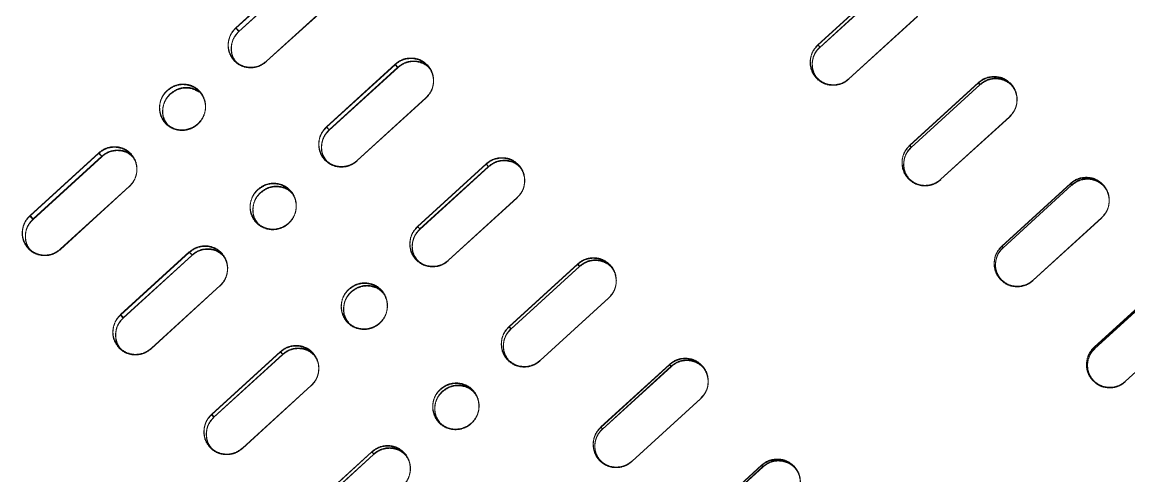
# Model space of a CAD drawing. Header units: millimetres. Extents: x -71377 to 516042, y -145869 to 441446.
# Drawn here: x 215410.5 to 215648.6, y 145826.9 to 145924.6 of the extents above; entities that cross this region are included whole.
import ezdxf

# ---------------------------------------------------------------- set-up
doc = ezdxf.new("R2010")
doc.units = ezdxf.units.MM
doc.header["$LTSCALE"] = 1000
doc.linetypes.add('IMPORT-DASHEDX2 _4_', pattern=[152.4, 101.6, -50.8])
doc.layers.add('05', color=5, linetype='IMPORT-DASHEDX2 _4_', lineweight=5)
doc.layers.add('조경라인_dwg', color=8, linetype='Continuous', lineweight=5)

# ---------------------------------------------------------------- blocks, each defined once
blk = doc.blocks.new('조경라인_dwg-6847807-지반층 배치도')
at = {"layer": '05', "flags": 128}
for points in [[(215457.17, 145922.7), (215456.5, 145923.43), (215471.27, 145936.91), (215471.94, 145936.19), (215457.14, 145922.59), (215471.91, 145936.07), (215471.24, 145936.8), (215456.47, 145923.32), (215457.14, 145922.59)], [(215477.82, 145929.6), (215463.08, 145916.22), (215477.85, 145929.71)], [(215603.15, 145925.82), (215588.41, 145912.44), (215603.18, 145925.93)], [(215476.55, 145901.33), (215491.32, 145914.81), (215490.73, 145915.46), (215475.96, 145901.97), (215476.58, 145901.44), (215491.35, 145914.93), (215490.76, 145915.57), (215475.99, 145902.08), (215476.58, 145901.44)], [(215497.35, 145908.21), (215482.61, 145894.84), (215497.38, 145908.32)], [(215622.93, 145904.15), (215608.19, 145890.78), (215622.96, 145904.26)], [(215427.6, 145895.62), (215412.83, 145882.13), (215412.16, 145882.86), (215426.93, 145896.35), (215427.63, 145895.73), (215412.86, 145882.24), (215412.19, 145882.97), (215426.96, 145896.46), (215427.63, 145895.73)], [(215496.06, 145879.95), (215510.83, 145893.44), (215510.32, 145894), (215495.55, 145880.51), (215496.1, 145880.07), (215510.87, 145893.55), (215510.36, 145894.11), (215495.59, 145880.62), (215496.1, 145880.07)], [(215418.74, 145875.66), (215433.54, 145889.25), (215418.77, 145875.77)], [(215516.97, 145886.72), (215502.23, 145873.34), (215517, 145886.83)], [(215642.77, 145882.42), (215628.03, 145869.05), (215642.8, 145882.53)], [(215515.67, 145858.48), (215530.44, 145871.97), (215530.01, 145872.44), (215515.24, 145858.95), (215515.7, 145858.59), (215530.47, 145872.08), (215530.04, 145872.55), (215515.27, 145859.07), (215515.7, 145858.59)], [(215438.27, 145854.27), (215453.07, 145867.87), (215438.3, 145854.38)], [(215536.68, 145865.13), (215521.94, 145851.76), (215536.71, 145865.24)], [(215662.65, 145860.64), (215647.92, 145847.27), (215662.69, 145860.75)], [(215466.52, 145852.98), (215451.76, 145839.5), (215451.25, 145840.06), (215466.02, 145853.54), (215466.56, 145853.09), (215451.79, 145839.61), (215451.28, 145840.17), (215466.05, 145853.65), (215466.56, 145853.09)], [(215457.89, 145832.78), (215472.69, 145846.37), (215457.92, 145832.89)], [(215556.47, 145843.46), (215541.73, 145830.09), (215556.5, 145843.58)]]:
    blk.add_lwpolyline(points, dxfattribs=at)
for points in [[(215581.7, 145919.64), (215582.16, 145919.28), (215581.73, 145919.75), (215596.5, 145933.24), (215596.93, 145932.77), (215582.13, 145919.17), (215596.9, 145932.65), (215596.47, 145933.13)], [(215601.46, 145898), (215601.84, 145897.72), (215601.49, 145898.11), (215616.26, 145911.6), (215616.61, 145911.21), (215601.81, 145897.61), (215616.58, 145911.1), (215616.23, 145911.48)], [(215621.28, 145876.29), (215621.59, 145876.1), (215621.32, 145876.4), (215636.08, 145889.89), (215636.36, 145889.59), (215621.56, 145875.99), (215636.33, 145889.47), (215636.05, 145889.77)], [(215446.42, 145875), (215447.04, 145874.47), (215446.45, 145875.11), (215431.68, 145861.63), (215432.27, 145860.98), (215447.01, 145874.36), (215432.24, 145860.87), (215431.65, 145861.51)], [(215641.16, 145854.52), (215641.38, 145854.42), (215641.19, 145854.64), (215655.96, 145868.12), (215656.15, 145867.91), (215641.35, 145854.31), (215656.12, 145867.8), (215655.93, 145868.01)], [(215535, 145837.31), (215535.38, 145837.04), (215535.03, 145837.42), (215549.8, 145850.91), (215550.15, 145850.53), (215535.35, 145836.93), (215550.12, 145850.41), (215549.77, 145850.8)], [(215485.7, 145831.98), (215486.16, 145831.62), (215485.73, 145832.09), (215470.96, 145818.61), (215471.39, 145818.14), (215486.13, 145831.51), (215471.36, 145818.03), (215470.93, 145818.5)], [(215554.82, 145815.6), (215555.13, 145815.42), (215554.85, 145815.71), (215569.62, 145829.2), (215569.9, 145828.9), (215555.09, 145815.3), (215569.86, 145828.79), (215569.59, 145829.09)]]:
    blk.add_lwpolyline(points, close=True, dxfattribs=at)
at = {"layer": '05'}
for points, knots in [([(215456.07, 145916.35), (215455.74, 145916.79), (215455.08, 145917.67), (215454.73, 145919.33), (215454.92, 145921), (215455.57, 145922.38), (215456.21, 145923.05), (215456.47, 145923.32)], [0, 0, 0, 0, 0.214692, 0.429386, 0.644076, 0.858771, 1, 1, 1, 1]), ([(215456.1, 145916.46), (215455.77, 145916.9), (215455.11, 145917.78), (215454.76, 145919.44), (215454.96, 145921.11), (215455.6, 145922.49), (215456.25, 145923.16), (215456.5, 145923.43)], [0, 0, 0, 0, 0.214692, 0.429386, 0.644076, 0.858771, 1, 1, 1, 1]), ([(215457.14, 145922.59), (215456.76, 145922.17), (215456, 145921.33), (215455.46, 145919.7), (215455.46, 145918.03), (215455.87, 145916.76), (215456.32, 145916.17), (215456.44, 145916.02)], [0, 0, 0, 0, 0.229624, 0.459254, 0.688878, 0.91851, 1, 1, 1, 1]), ([(215457.17, 145922.7), (215456.79, 145922.28), (215456.03, 145921.44), (215455.49, 145919.81), (215455.5, 145918.14), (215455.9, 145916.87), (215456.35, 145916.28), (215456.47, 145916.13)], [0, 0, 0, 0, 0.229624, 0.459254, 0.688878, 0.91851, 1, 1, 1, 1]), ([(215581.73, 145919.75), (215581.35, 145919.33), (215580.6, 145918.49), (215580.07, 145916.85), (215580.08, 145915.16), (215580.57, 145913.73), (215581.15, 145913.01), (215581.38, 145912.73)], [0, 0, 0, 0, 0.214695, 0.429385, 0.644077, 0.858774, 1, 1, 1, 1]), ([(215581.7, 145919.64), (215581.32, 145919.22), (215580.57, 145918.38), (215580.03, 145916.74), (215580.05, 145915.05), (215580.54, 145913.62), (215581.12, 145912.9), (215581.35, 145912.61)], [0, 0, 0, 0, 0.214695, 0.429385, 0.644077, 0.858774, 1, 1, 1, 1]), ([(215581.78, 145912.14), (215581.44, 145912.59), (215580.77, 145913.49), (215580.41, 145915.16), (215580.59, 145916.84), (215581.23, 145918.23), (215581.88, 145918.9), (215582.13, 145919.17)], [0, 0, 0, 0, 0.214692, 0.429386, 0.644079, 0.858772, 1, 1, 1, 1]), ([(215581.81, 145912.25), (215581.47, 145912.7), (215580.8, 145913.6), (215580.44, 145915.28), (215580.62, 145916.96), (215581.26, 145918.34), (215581.91, 145919.01), (215582.16, 145919.28)], [0, 0, 0, 0, 0.214692, 0.429386, 0.644079, 0.858772, 1, 1, 1, 1]), ([(215463.05, 145916.11), (215462.6, 145915.77), (215461.69, 145915.09), (215460.02, 145914.71), (215458.35, 145914.86), (215456.98, 145915.47), (215456.33, 145916.1), (215456.07, 145916.35)], [0, 0, 0, 0, 0.214691, 0.429384, 0.644076, 0.858774, 1, 1, 1, 1]), ([(215463.08, 145916.22), (215462.63, 145915.88), (215461.73, 145915.21), (215460.05, 145914.82), (215458.38, 145914.97), (215457.01, 145915.58), (215456.36, 145916.21), (215456.1, 145916.46)], [0, 0, 0, 0, 0.214691, 0.429384, 0.644076, 0.858774, 1, 1, 1, 1]), ([(215497.73, 145915.21), (215497.32, 145915.58), (215496.49, 145916.32), (215494.86, 145916.82), (215493.18, 145916.78), (215491.75, 145916.27), (215491.02, 145915.69), (215490.73, 145915.46)], [0, 0, 0, 0, 0.214692, 0.429383, 0.644077, 0.858772, 1, 1, 1, 1]), ([(215497.76, 145915.32), (215497.35, 145915.69), (215496.52, 145916.43), (215494.9, 145916.93), (215493.21, 145916.9), (215491.78, 145916.38), (215491.05, 145915.8), (215490.76, 145915.57)], [0, 0, 0, 0, 0.214692, 0.429383, 0.644077, 0.858772, 1, 1, 1, 1]), ([(215491.32, 145914.81), (215491.77, 145915.15), (215492.67, 145915.83), (215494.35, 145916.22), (215496.02, 145916.06), (215497.27, 145915.52), (215497.83, 145915), (215497.99, 145914.85)], [0, 0, 0, 0, 0.2277004, 0.4553959, 0.6830931, 0.9107934, 1, 1, 1, 1]), ([(215491.35, 145914.93), (215491.8, 145915.26), (215492.7, 145915.94), (215494.38, 145916.33), (215496.05, 145916.17), (215497.3, 145915.63), (215497.86, 145915.11), (215498.02, 145914.96)], [0, 0, 0, 0, 0.2277004, 0.4553959, 0.6830931, 0.9107934, 1, 1, 1, 1]), ([(215497.35, 145908.21), (215497.72, 145908.63), (215498.48, 145909.47), (215499.02, 145911.1), (215499.01, 145912.79), (215498.52, 145914.21), (215497.96, 145914.92), (215497.73, 145915.21)], [0, 0, 0, 0, 0.214695, 0.429385, 0.644079, 0.858772, 1, 1, 1, 1]), ([(215497.38, 145908.32), (215497.76, 145908.74), (215498.51, 145909.58), (215499.05, 145911.22), (215499.04, 145912.9), (215498.56, 145914.32), (215497.99, 145915.04), (215497.76, 145915.32)], [0, 0, 0, 0, 0.214695, 0.429385, 0.644079, 0.858772, 1, 1, 1, 1]), ([(215581.35, 145912.61), (215581.76, 145912.24), (215582.59, 145911.49), (215584.23, 145910.98), (215585.92, 145911.01), (215587.36, 145911.52), (215588.09, 145912.1), (215588.38, 145912.33)], [0, 0, 0, 0, 0.21469, 0.429385, 0.644077, 0.858771, 1, 1, 1, 1]), ([(215581.38, 145912.73), (215581.79, 145912.35), (215582.62, 145911.61), (215584.26, 145911.09), (215585.95, 145911.12), (215587.39, 145911.63), (215588.12, 145912.21), (215588.41, 145912.44)], [0, 0, 0, 0, 0.21469, 0.429385, 0.644077, 0.858771, 1, 1, 1, 1]), ([(215623.27, 145911.19), (215622.85, 145911.56), (215622.02, 145912.31), (215620.38, 145912.83), (215618.69, 145912.8), (215617.25, 145912.3), (215616.52, 145911.71), (215616.23, 145911.48)], [0, 0, 0, 0, 0.214693, 0.429386, 0.644077, 0.858772, 1, 1, 1, 1]), ([(215623.3, 145911.3), (215622.89, 145911.68), (215622.05, 145912.43), (215620.41, 145912.94), (215618.72, 145912.92), (215617.28, 145912.41), (215616.55, 145911.83), (215616.26, 145911.6)], [0, 0, 0, 0, 0.214693, 0.429386, 0.644077, 0.858772, 1, 1, 1, 1]), ([(215616.61, 145911.21), (215617.07, 145911.55), (215617.97, 145912.23), (215619.65, 145912.6), (215621.34, 145912.44), (215622.72, 145911.81), (215623.39, 145911.17), (215623.65, 145910.92)], [0, 0, 0, 0, 0.214692, 0.429387, 0.644079, 0.858773, 1, 1, 1, 1]), ([(215441.7, 145909.83), (215442.15, 145910.17), (215443.06, 145910.85), (215444.73, 145911.24), (215446.4, 145911.09), (215447.92, 145910.39), (215449.11, 145909.22), (215449.84, 145907.71), (215450.02, 145906.04), (215449.63, 145904.38), (215448.93, 145903.27), (215448.41, 145902.74), (215448.28, 145902.63)], [0, 0, 0, 0, 0.0536884, 0.1073768, 0.1610647, 0.2147544, 0.2684424, 0.322132, 0.3758189, 0.4295084, 0.4831968, 0.5, 0.5, 0.5, 0.5]), ([(215441.73, 145909.94), (215442.18, 145910.28), (215443.09, 145910.96), (215444.76, 145911.35), (215446.43, 145911.2), (215447.96, 145910.5), (215449.15, 145909.33), (215449.87, 145907.82), (215450.05, 145906.15), (215449.66, 145904.5), (215448.96, 145903.38), (215448.44, 145902.86), (215448.31, 145902.74)], [0, 0, 0, 0, 0.0536884, 0.1073768, 0.1610647, 0.2147544, 0.2684424, 0.322132, 0.3758189, 0.4295084, 0.4831968, 0.5, 0.5, 0.5, 0.5]), ([(215442.37, 145909.1), (215442.82, 145909.44), (215443.72, 145910.12), (215445.39, 145910.5), (215447.08, 145910.38), (215448.05, 145909.85), (215448.53, 145909.58)], [0, 0, 0, 0, 0.249997, 0.499999, 0.749996, 1, 1, 1, 1]), ([(215442.4, 145909.22), (215442.85, 145909.55), (215443.75, 145910.23), (215445.42, 145910.62), (215447.11, 145910.5), (215448.08, 145909.96), (215448.57, 145909.69)], [0, 0, 0, 0, 0.249997, 0.499999, 0.749996, 1, 1, 1, 1]), ([(215616.58, 145911.1), (215617.03, 145911.44), (215617.94, 145912.11), (215619.62, 145912.49), (215621.31, 145912.32), (215622.69, 145911.7), (215623.36, 145911.06), (215623.62, 145910.8)], [0, 0, 0, 0, 0.214692, 0.429387, 0.644079, 0.858773, 1, 1, 1, 1]), ([(215622.93, 145904.15), (215623.31, 145904.57), (215624.06, 145905.41), (215624.59, 145907.05), (215624.58, 145908.74), (215624.08, 145910.18), (215623.5, 145910.9), (215623.27, 145911.19)], [0, 0, 0, 0, 0.214692, 0.429386, 0.64408, 0.858774, 1, 1, 1, 1]), ([(215622.96, 145904.26), (215623.34, 145904.68), (215624.09, 145905.52), (215624.62, 145907.16), (215624.61, 145908.86), (215624.11, 145910.29), (215623.53, 145911.01), (215623.3, 145911.3)], [0, 0, 0, 0, 0.214692, 0.429386, 0.64408, 0.858774, 1, 1, 1, 1]), ([(215448.28, 145902.63), (215447.99, 145902.37), (215447.22, 145901.8), (215445.78, 145901.28), (215444.09, 145901.26), (215442.5, 145901.8), (215441.19, 145902.83), (215440.31, 145904.25), (215439.95, 145905.9), (215440.17, 145907.57), (215440.82, 145908.92), (215441.46, 145909.58), (215441.7, 145909.83)], [0.5, 0.5, 0.5, 0.5, 0.5368855, 0.5905739, 0.6442618, 0.6979516, 0.7516403, 0.8053275, 0.8590162, 0.9127047, 0.966394, 1, 1, 1, 1]), ([(215448.31, 145902.74), (215448.02, 145902.48), (215447.25, 145901.92), (215445.82, 145901.4), (215444.12, 145901.37), (215442.53, 145901.91), (215441.22, 145902.95), (215440.34, 145904.36), (215439.99, 145906.01), (215440.2, 145907.68), (215440.85, 145909.04), (215441.49, 145909.69), (215441.73, 145909.94)], [0.5, 0.5, 0.5, 0.5, 0.5368855, 0.5905739, 0.6442618, 0.6979516, 0.7516403, 0.8053275, 0.8590162, 0.9127047, 0.966394, 1, 1, 1, 1]), ([(215441.68, 145902.57), (215441.45, 145902.89), (215440.91, 145903.66), (215440.63, 145905.17), (215440.83, 145906.84), (215441.49, 145908.2), (215442.12, 145908.85), (215442.37, 145909.1)], [0, 0, 0, 0, 0.1645001, 0.3949229, 0.6253443, 0.8557692, 1, 1, 1, 1]), ([(215441.71, 145902.68), (215441.48, 145903), (215440.94, 145903.77), (215440.66, 145905.29), (215440.87, 145906.95), (215441.52, 145908.31), (215442.15, 145908.96), (215442.4, 145909.22)], [0, 0, 0, 0, 0.1645001, 0.3949229, 0.6253443, 0.8557692, 1, 1, 1, 1]), ([(215475.96, 145901.97), (215475.58, 145901.55), (215474.83, 145900.71), (215474.29, 145899.08), (215474.29, 145897.4), (215474.78, 145895.98), (215475.35, 145895.26), (215475.57, 145894.98)], [0, 0, 0, 0, 0.214691, 0.429388, 0.64408, 0.858776, 1, 1, 1, 1]), ([(215475.99, 145902.08), (215475.61, 145901.66), (215474.86, 145900.83), (215474.32, 145899.19), (215474.32, 145897.51), (215474.81, 145896.09), (215475.38, 145895.37), (215475.61, 145895.09)], [0, 0, 0, 0, 0.214691, 0.429388, 0.64408, 0.858776, 1, 1, 1, 1]), ([(215475.92, 145894.71), (215475.69, 145895.04), (215475.12, 145895.81), (215474.82, 145897.34), (215475, 145899.01), (215475.65, 145900.39), (215476.29, 145901.06), (215476.55, 145901.33)], [0, 0, 0, 0, 0.1667077, 0.3945205, 0.6223297, 0.8501424, 1, 1, 1, 1]), ([(215475.96, 145894.82), (215475.72, 145895.15), (215475.15, 145895.92), (215474.85, 145897.45), (215475.03, 145899.12), (215475.68, 145900.5), (215476.32, 145901.17), (215476.58, 145901.44)], [0, 0, 0, 0, 0.1667077, 0.3945205, 0.6223297, 0.8501424, 1, 1, 1, 1]), ([(215426.93, 145896.35), (215427.38, 145896.69), (215428.29, 145897.36), (215429.96, 145897.75), (215431.63, 145897.6), (215433, 145896.99), (215433.65, 145896.37), (215433.91, 145896.12)], [0, 0, 0, 0, 0.214696, 0.429385, 0.644078, 0.858774, 1, 1, 1, 1]), ([(215426.96, 145896.46), (215427.41, 145896.8), (215428.32, 145897.48), (215429.99, 145897.87), (215431.66, 145897.71), (215433.03, 145897.11), (215433.68, 145896.48), (215433.94, 145896.23)], [0, 0, 0, 0, 0.214696, 0.429385, 0.644078, 0.858774, 1, 1, 1, 1]), ([(215434.18, 145895.69), (215433.89, 145895.95), (215433.19, 145896.56), (215431.72, 145896.98), (215430.04, 145896.95), (215428.61, 145896.43), (215427.88, 145895.85), (215427.6, 145895.62)], [0, 0, 0, 0, 0.159591, 0.38935, 0.619104, 0.848862, 1, 1, 1, 1]), ([(215434.21, 145895.81), (215433.92, 145896.06), (215433.22, 145896.67), (215431.75, 145897.1), (215430.08, 145897.06), (215428.64, 145896.54), (215427.92, 145895.96), (215427.63, 145895.73)], [0, 0, 0, 0, 0.159591, 0.38935, 0.619104, 0.848862, 1, 1, 1, 1]), ([(215433.91, 145896.12), (215434.24, 145895.67), (215434.9, 145894.79), (215435.25, 145893.13), (215435.06, 145891.46), (215434.41, 145890.08), (215433.77, 145889.41), (215433.51, 145889.14)], [0, 0, 0, 0, 0.214692, 0.429387, 0.644078, 0.858772, 1, 1, 1, 1]), ([(215433.94, 145896.23), (215434.27, 145895.79), (215434.93, 145894.9), (215435.28, 145893.24), (215435.09, 145891.57), (215434.44, 145890.19), (215433.8, 145889.52), (215433.54, 145889.25)], [0, 0, 0, 0, 0.214692, 0.429387, 0.644078, 0.858772, 1, 1, 1, 1]), ([(215601.46, 145898), (215601.08, 145897.58), (215600.33, 145896.74), (215599.8, 145895.1), (215599.81, 145893.4), (215600.31, 145891.97), (215600.89, 145891.25), (215601.12, 145890.96)], [0, 0, 0, 0, 0.214695, 0.429385, 0.644076, 0.858773, 1, 1, 1, 1]), ([(215601.49, 145898.11), (215601.11, 145897.69), (215600.36, 145896.85), (215599.83, 145895.21), (215599.84, 145893.52), (215600.34, 145892.08), (215600.92, 145891.36), (215601.15, 145891.07)], [0, 0, 0, 0, 0.214695, 0.429385, 0.644076, 0.858773, 1, 1, 1, 1]), ([(215601.47, 145890.57), (215601.13, 145891.02), (215600.46, 145891.92), (215600.09, 145893.6), (215600.27, 145895.29), (215600.91, 145896.68), (215601.56, 145897.35), (215601.81, 145897.61)], [0, 0, 0, 0, 0.214693, 0.429384, 0.644077, 0.858772, 1, 1, 1, 1]), ([(215601.5, 145890.69), (215601.16, 145891.14), (215600.49, 145892.04), (215600.13, 145893.72), (215600.31, 145895.4), (215600.94, 145896.79), (215601.59, 145897.46), (215601.84, 145897.72)], [0, 0, 0, 0, 0.214693, 0.429384, 0.644077, 0.858772, 1, 1, 1, 1]), ([(215475.57, 145894.98), (215475.99, 145894.61), (215476.81, 145893.87), (215478.44, 145893.36), (215480.13, 145893.4), (215481.56, 145893.91), (215482.29, 145894.5), (215482.58, 145894.73)], [0, 0, 0, 0, 0.214692, 0.429385, 0.644078, 0.858772, 1, 1, 1, 1]), ([(215475.61, 145895.09), (215476.02, 145894.72), (215476.84, 145893.98), (215478.47, 145893.48), (215480.16, 145893.51), (215481.59, 145894.02), (215482.32, 145894.61), (215482.61, 145894.84)], [0, 0, 0, 0, 0.214692, 0.429385, 0.644078, 0.858772, 1, 1, 1, 1]), ([(215517.34, 145893.73), (215516.92, 145894.1), (215516.1, 145894.85), (215514.46, 145895.36), (215512.78, 145895.32), (215511.34, 145894.81), (215510.61, 145894.23), (215510.32, 145894)], [0, 0, 0, 0, 0.214692, 0.429384, 0.644077, 0.858772, 1, 1, 1, 1]), ([(215517.37, 145893.84), (215516.96, 145894.21), (215516.13, 145894.96), (215514.5, 145895.47), (215512.81, 145895.43), (215511.37, 145894.92), (215510.64, 145894.34), (215510.36, 145894.11)], [0, 0, 0, 0, 0.214692, 0.429384, 0.644077, 0.858772, 1, 1, 1, 1]), ([(215510.83, 145893.44), (215511.29, 145893.78), (215512.19, 145894.46), (215513.87, 145894.84), (215515.54, 145894.67), (215516.81, 145894.13), (215517.39, 145893.58), (215517.56, 145893.42)], [0, 0, 0, 0, 0.2258225, 0.4516411, 0.6774603, 0.9032845, 1, 1, 1, 1]), ([(215510.87, 145893.55), (215511.32, 145893.89), (215512.22, 145894.57), (215513.9, 145894.95), (215515.57, 145894.79), (215516.84, 145894.24), (215517.42, 145893.7), (215517.59, 145893.53)], [0, 0, 0, 0, 0.2258225, 0.4516411, 0.6774603, 0.9032845, 1, 1, 1, 1]), ([(215516.97, 145886.72), (215517.35, 145887.14), (215518.11, 145887.98), (215518.64, 145889.61), (215518.63, 145891.3), (215518.14, 145892.73), (215517.57, 145893.45), (215517.34, 145893.73)], [0, 0, 0, 0, 0.214695, 0.429386, 0.644078, 0.858774, 1, 1, 1, 1]), ([(215517, 145886.83), (215517.38, 145887.25), (215518.14, 145888.09), (215518.67, 145889.73), (215518.66, 145891.41), (215518.17, 145892.84), (215517.6, 145893.56), (215517.37, 145893.84)], [0, 0, 0, 0, 0.214695, 0.429386, 0.644078, 0.858774, 1, 1, 1, 1]), ([(215643.1, 145889.47), (215642.68, 145889.84), (215641.85, 145890.6), (215640.21, 145891.12), (215638.51, 145891.09), (215637.07, 145890.59), (215636.34, 145890), (215636.05, 145889.77)], [0, 0, 0, 0, 0.214694, 0.429385, 0.644078, 0.858772, 1, 1, 1, 1]), ([(215643.13, 145889.58), (215642.72, 145889.96), (215641.88, 145890.71), (215640.24, 145891.23), (215638.54, 145891.21), (215637.1, 145890.7), (215636.37, 145890.12), (215636.08, 145889.89)], [0, 0, 0, 0, 0.214694, 0.429385, 0.644078, 0.858772, 1, 1, 1, 1]), ([(215461.19, 145888.49), (215461.64, 145888.82), (215462.55, 145889.5), (215464.22, 145889.89), (215465.9, 145889.74), (215467.43, 145889.03), (215468.63, 145887.85), (215469.36, 145886.34), (215469.54, 145884.66), (215469.16, 145883), (215468.46, 145881.88), (215467.94, 145881.36), (215467.81, 145881.24)], [0, 0, 0, 0, 0.0536881, 0.1073773, 0.1610657, 0.2147547, 0.2684427, 0.3221311, 0.3758192, 0.4295079, 0.4831966, 0.5, 0.5, 0.5, 0.5]), ([(215461.22, 145888.6), (215461.67, 145888.94), (215462.58, 145889.61), (215464.25, 145890), (215465.93, 145889.85), (215467.46, 145889.14), (215468.66, 145887.96), (215469.39, 145886.45), (215469.57, 145884.77), (215469.19, 145883.11), (215468.49, 145882), (215467.97, 145881.47), (215467.84, 145881.35)], [0, 0, 0, 0, 0.0536881, 0.1073773, 0.1610657, 0.2147547, 0.2684427, 0.3221311, 0.3758192, 0.4295079, 0.4831966, 0.5, 0.5, 0.5, 0.5]), ([(215461.78, 145887.84), (215462.23, 145888.18), (215463.13, 145888.86), (215464.81, 145889.25), (215466.48, 145889.08), (215467.87, 145888.5), (215468.49, 145887.82), (215468.73, 145887.55)], [0, 0, 0, 0, 0.214742, 0.429487, 0.64423, 0.858976, 1, 1, 1, 1]), ([(215461.81, 145887.95), (215462.26, 145888.29), (215463.16, 145888.97), (215464.84, 145889.36), (215466.51, 145889.19), (215467.91, 145888.61), (215468.52, 145887.93), (215468.76, 145887.66)], [0, 0, 0, 0, 0.214742, 0.429487, 0.64423, 0.858976, 1, 1, 1, 1]), ([(215601.12, 145890.96), (215601.53, 145890.59), (215602.37, 145889.84), (215604.01, 145889.32), (215605.7, 145889.34), (215607.14, 145889.85), (215607.87, 145890.43), (215608.16, 145890.66)], [0, 0, 0, 0, 0.214692, 0.429385, 0.644078, 0.858772, 1, 1, 1, 1]), ([(215601.15, 145891.07), (215601.57, 145890.7), (215602.4, 145889.95), (215604.04, 145889.43), (215605.73, 145889.45), (215607.17, 145889.96), (215607.9, 145890.54), (215608.19, 145890.78)], [0, 0, 0, 0, 0.214692, 0.429385, 0.644078, 0.858772, 1, 1, 1, 1]), ([(215636.33, 145889.47), (215636.78, 145889.81), (215637.68, 145890.49), (215639.37, 145890.87), (215641.05, 145890.7), (215642.44, 145890.07), (215643.11, 145889.42), (215643.38, 145889.17)], [0, 0, 0, 0, 0.214692, 0.429387, 0.644081, 0.858776, 1, 1, 1, 1]), ([(215636.36, 145889.59), (215636.81, 145889.93), (215637.71, 145890.6), (215639.4, 145890.98), (215641.09, 145890.81), (215642.47, 145890.18), (215643.14, 145889.54), (215643.41, 145889.28)], [0, 0, 0, 0, 0.214692, 0.429387, 0.644081, 0.858776, 1, 1, 1, 1]), ([(215642.77, 145882.42), (215643.15, 145882.84), (215643.9, 145883.68), (215644.43, 145885.32), (215644.41, 145887.02), (215643.91, 145888.46), (215643.33, 145889.18), (215643.1, 145889.47)], [0, 0, 0, 0, 0.214692, 0.429387, 0.64408, 0.858773, 1, 1, 1, 1]), ([(215642.8, 145882.53), (215643.18, 145882.95), (215643.93, 145883.79), (215644.46, 145885.43), (215644.44, 145887.13), (215643.94, 145888.57), (215643.36, 145889.29), (215643.13, 145889.58)], [0, 0, 0, 0, 0.214692, 0.429387, 0.64408, 0.858773, 1, 1, 1, 1]), ([(215467.81, 145881.24), (215467.52, 145880.98), (215466.75, 145880.42), (215465.31, 145879.9), (215463.61, 145879.88), (215462.02, 145880.43), (215460.7, 145881.47), (215459.81, 145882.89), (215459.45, 145884.54), (215459.66, 145886.22), (215460.31, 145887.58), (215460.95, 145888.23), (215461.19, 145888.49)], [0.5, 0.5, 0.5, 0.5, 0.5368854, 0.5905736, 0.6442618, 0.6979514, 0.7516397, 0.8053282, 0.8590168, 0.9127046, 0.966394, 1, 1, 1, 1]), ([(215467.84, 145881.35), (215467.55, 145881.09), (215466.78, 145880.53), (215465.34, 145880.01), (215463.64, 145879.99), (215462.05, 145880.54), (215460.73, 145881.58), (215459.84, 145883.01), (215459.48, 145884.65), (215459.7, 145886.33), (215460.34, 145887.69), (215460.98, 145888.34), (215461.22, 145888.6)], [0.5, 0.5, 0.5, 0.5, 0.5368854, 0.5905736, 0.6442618, 0.6979514, 0.7516397, 0.8053282, 0.8590168, 0.9127046, 0.966394, 1, 1, 1, 1]), ([(215461.14, 145881.24), (215460.9, 145881.58), (215460.34, 145882.37), (215460.05, 145883.91), (215460.25, 145885.58), (215460.9, 145886.93), (215461.53, 145887.59), (215461.78, 145887.84)], [0, 0, 0, 0, 0.171155, 0.399742, 0.628326, 0.856917, 1, 1, 1, 1]), ([(215461.17, 145881.35), (215460.93, 145881.69), (215460.37, 145882.48), (215460.08, 145884.02), (215460.28, 145885.69), (215460.93, 145887.05), (215461.57, 145887.7), (215461.81, 145887.95)], [0, 0, 0, 0, 0.171155, 0.399742, 0.628326, 0.856917, 1, 1, 1, 1]), ([(215411.76, 145875.89), (215411.43, 145876.33), (215410.77, 145877.21), (215410.42, 145878.88), (215410.62, 145880.54), (215411.26, 145881.92), (215411.91, 145882.59), (215412.16, 145882.86)], [0, 0, 0, 0, 0.214692, 0.429386, 0.644076, 0.858771, 1, 1, 1, 1]), ([(215411.79, 145876), (215411.46, 145876.44), (215410.8, 145877.33), (215410.45, 145878.99), (215410.65, 145880.66), (215411.29, 145882.04), (215411.94, 145882.71), (215412.19, 145882.97)], [0, 0, 0, 0, 0.214692, 0.429386, 0.644076, 0.858771, 1, 1, 1, 1]), ([(215412.83, 145882.13), (215412.45, 145881.71), (215411.69, 145880.88), (215411.15, 145879.24), (215411.16, 145877.57), (215411.56, 145876.3), (215412.01, 145875.72), (215412.13, 145875.56)], [0, 0, 0, 0, 0.229624, 0.459254, 0.688878, 0.91851, 1, 1, 1, 1]), ([(215412.86, 145882.24), (215412.48, 145881.83), (215411.72, 145880.99), (215411.18, 145879.36), (215411.19, 145877.68), (215411.59, 145876.41), (215412.04, 145875.83), (215412.16, 145875.67)], [0, 0, 0, 0, 0.229624, 0.459254, 0.688878, 0.91851, 1, 1, 1, 1]), ([(215495.55, 145880.51), (215495.18, 145880.09), (215494.42, 145879.25), (215493.89, 145877.62), (215493.89, 145875.93), (215494.39, 145874.5), (215494.96, 145873.79), (215495.18, 145873.5)], [0, 0, 0, 0, 0.214691, 0.429387, 0.644079, 0.858771, 1, 1, 1, 1]), ([(215495.59, 145880.62), (215495.21, 145880.2), (215494.45, 145879.37), (215493.92, 145877.73), (215493.93, 145876.04), (215494.42, 145874.62), (215494.99, 145873.9), (215495.22, 145873.61)], [0, 0, 0, 0, 0.214691, 0.429387, 0.644079, 0.858771, 1, 1, 1, 1]), ([(215495.49, 145873.27), (215495.24, 145873.61), (215494.65, 145874.41), (215494.34, 145875.96), (215494.52, 145877.63), (215495.16, 145879.02), (215495.81, 145879.69), (215496.06, 145879.95)], [0, 0, 0, 0, 0.173638, 0.399554, 0.625471, 0.851389, 1, 1, 1, 1]), ([(215495.52, 145873.38), (215495.27, 145873.72), (215494.69, 145874.52), (215494.37, 145876.07), (215494.55, 145877.74), (215495.19, 145879.13), (215495.84, 145879.8), (215496.1, 145880.07)], [0, 0, 0, 0, 0.173638, 0.399554, 0.625471, 0.851389, 1, 1, 1, 1]), ([(215418.74, 145875.66), (215418.29, 145875.32), (215417.39, 145874.64), (215415.71, 145874.25), (215414.04, 145874.4), (215412.67, 145875.01), (215412.02, 145875.64), (215411.76, 145875.89)], [0, 0, 0, 0, 0.214691, 0.429384, 0.644076, 0.858774, 1, 1, 1, 1]), ([(215418.77, 145875.77), (215418.32, 145875.43), (215417.42, 145874.75), (215415.74, 145874.36), (215414.07, 145874.51), (215412.71, 145875.12), (215412.05, 145875.75), (215411.79, 145876)], [0, 0, 0, 0, 0.214691, 0.429384, 0.644076, 0.858774, 1, 1, 1, 1]), ([(215446.42, 145875), (215446.87, 145875.34), (215447.78, 145876.02), (215449.45, 145876.4), (215451.13, 145876.25), (215452.5, 145875.63), (215453.16, 145875), (215453.42, 145874.75)], [0, 0, 0, 0, 0.214695, 0.429387, 0.644082, 0.858776, 1, 1, 1, 1]), ([(215446.45, 145875.11), (215446.91, 145875.45), (215447.81, 145876.13), (215449.48, 145876.52), (215451.16, 145876.36), (215452.53, 145875.74), (215453.19, 145875.11), (215453.45, 145874.86)], [0, 0, 0, 0, 0.214695, 0.429387, 0.644082, 0.858776, 1, 1, 1, 1]), ([(215453.66, 145874.38), (215453.35, 145874.64), (215452.63, 145875.28), (215451.14, 145875.72), (215449.46, 145875.69), (215448.02, 145875.17), (215447.3, 145874.59), (215447.01, 145874.36)], [0, 0, 0, 0, 0.1667077, 0.3945205, 0.6223297, 0.8501424, 1, 1, 1, 1]), ([(215453.69, 145874.49), (215453.39, 145874.76), (215452.67, 145875.39), (215451.17, 145875.83), (215449.49, 145875.8), (215448.06, 145875.28), (215447.33, 145874.7), (215447.04, 145874.47)], [0, 0, 0, 0, 0.1667077, 0.3945205, 0.6223297, 0.8501424, 1, 1, 1, 1]), ([(215453.42, 145874.75), (215453.75, 145874.31), (215454.41, 145873.42), (215454.77, 145871.75), (215454.58, 145870.07), (215453.94, 145868.69), (215453.29, 145868.02), (215453.04, 145867.75)], [0, 0, 0, 0, 0.214693, 0.429386, 0.644078, 0.858772, 1, 1, 1, 1]), ([(215453.45, 145874.86), (215453.78, 145874.42), (215454.45, 145873.53), (215454.8, 145871.86), (215454.61, 145870.19), (215453.97, 145868.8), (215453.32, 145868.13), (215453.07, 145867.87)], [0, 0, 0, 0, 0.214693, 0.429386, 0.644078, 0.858772, 1, 1, 1, 1]), ([(215621.28, 145876.29), (215620.91, 145875.87), (215620.15, 145875.03), (215619.62, 145873.39), (215619.64, 145871.69), (215620.14, 145870.25), (215620.72, 145869.53), (215620.95, 145869.24)], [0, 0, 0, 0, 0.214695, 0.429385, 0.644078, 0.858772, 1, 1, 1, 1]), ([(215621.32, 145876.4), (215620.94, 145875.98), (215620.18, 145875.14), (215619.65, 145873.5), (215619.67, 145871.8), (215620.17, 145870.36), (215620.75, 145869.64), (215620.98, 145869.35)], [0, 0, 0, 0, 0.214695, 0.429385, 0.644078, 0.858772, 1, 1, 1, 1]), ([(215621.22, 145868.94), (215620.88, 145869.39), (215620.21, 145870.29), (215619.84, 145871.98), (215620.02, 145873.66), (215620.66, 145875.05), (215621.3, 145875.72), (215621.56, 145875.99)], [0, 0, 0, 0, 0.214691, 0.429383, 0.644077, 0.858772, 1, 1, 1, 1]), ([(215621.25, 145869.05), (215620.92, 145869.5), (215620.24, 145870.41), (215619.87, 145872.09), (215620.05, 145873.77), (215620.69, 145875.16), (215621.33, 145875.83), (215621.59, 145876.1)], [0, 0, 0, 0, 0.214691, 0.429383, 0.644077, 0.858772, 1, 1, 1, 1]), ([(215495.18, 145873.5), (215495.6, 145873.13), (215496.43, 145872.39), (215498.06, 145871.88), (215499.75, 145871.91), (215501.19, 145872.42), (215501.91, 145873), (215502.2, 145873.23)], [0, 0, 0, 0, 0.21469, 0.429383, 0.644076, 0.858772, 1, 1, 1, 1]), ([(215495.22, 145873.61), (215495.63, 145873.24), (215496.46, 145872.5), (215498.09, 145871.99), (215499.78, 145872.02), (215501.22, 145872.53), (215501.95, 145873.11), (215502.23, 145873.34)], [0, 0, 0, 0, 0.21469, 0.429383, 0.644076, 0.858772, 1, 1, 1, 1]), ([(215537.04, 145872.16), (215536.62, 145872.53), (215535.79, 145873.28), (215534.15, 145873.79), (215532.46, 145873.76), (215531.02, 145873.25), (215530.3, 145872.67), (215530.01, 145872.44)], [0, 0, 0, 0, 0.214692, 0.429385, 0.644077, 0.858772, 1, 1, 1, 1]), ([(215537.07, 145872.27), (215536.65, 145872.64), (215535.82, 145873.39), (215534.18, 145873.9), (215532.49, 145873.87), (215531.05, 145873.36), (215530.33, 145872.78), (215530.04, 145872.55)], [0, 0, 0, 0, 0.214692, 0.429385, 0.644077, 0.858772, 1, 1, 1, 1]), ([(215530.44, 145871.97), (215530.89, 145872.31), (215531.79, 145872.98), (215533.48, 145873.36), (215535.16, 145873.2), (215536.54, 145872.58), (215537.2, 145871.94), (215537.47, 145871.69)], [0, 0, 0, 0, 0.214695, 0.429387, 0.644079, 0.858774, 1, 1, 1, 1]), ([(215530.47, 145872.08), (215530.92, 145872.42), (215531.83, 145873.1), (215533.51, 145873.48), (215535.19, 145873.31), (215536.57, 145872.69), (215537.23, 145872.05), (215537.5, 145871.8)], [0, 0, 0, 0, 0.214695, 0.429387, 0.644079, 0.858774, 1, 1, 1, 1]), ([(215536.68, 145865.13), (215537.06, 145865.55), (215537.82, 145866.39), (215538.35, 145868.03), (215538.34, 145869.72), (215537.84, 145871.15), (215537.26, 145871.87), (215537.04, 145872.16)], [0, 0, 0, 0, 0.214696, 0.429387, 0.644078, 0.858774, 1, 1, 1, 1]), ([(215536.71, 145865.24), (215537.09, 145865.66), (215537.85, 145866.5), (215538.38, 145868.14), (215538.37, 145869.83), (215537.87, 145871.26), (215537.3, 145871.98), (215537.07, 145872.27)], [0, 0, 0, 0, 0.214696, 0.429387, 0.644078, 0.858774, 1, 1, 1, 1]), ([(215480.79, 145867.03), (215481.24, 145867.37), (215482.14, 145868.04), (215483.82, 145868.43), (215485.5, 145868.27), (215487.04, 145867.55), (215488.24, 145866.37), (215488.97, 145864.85), (215489.16, 145863.17), (215488.78, 145861.51), (215488.08, 145860.39), (215487.56, 145859.86), (215487.43, 145859.75)], [0, 0, 0, 0, 0.0536881, 0.1073774, 0.1610657, 0.2147541, 0.2684426, 0.3221309, 0.3758194, 0.429508, 0.4831967, 0.5, 0.5, 0.5, 0.5]), ([(215480.82, 145867.14), (215481.27, 145867.48), (215482.17, 145868.15), (215483.85, 145868.54), (215485.53, 145868.38), (215487.07, 145867.67), (215488.27, 145866.48), (215489.01, 145864.96), (215489.19, 145863.28), (215488.81, 145861.62), (215488.11, 145860.5), (215487.59, 145859.98), (215487.46, 145859.86)], [0, 0, 0, 0, 0.0536881, 0.1073774, 0.1610657, 0.2147541, 0.2684426, 0.3221309, 0.3758194, 0.429508, 0.4831967, 0.5, 0.5, 0.5, 0.5]), ([(215481.29, 145866.47), (215481.75, 145866.81), (215482.65, 145867.48), (215484.33, 145867.87), (215486, 145867.7), (215487.4, 145867.11), (215488.02, 145866.43), (215488.26, 145866.16)], [0, 0, 0, 0, 0.214742, 0.429488, 0.644231, 0.858979, 1, 1, 1, 1]), ([(215481.33, 145866.58), (215481.78, 145866.92), (215482.68, 145867.6), (215484.36, 145867.98), (215486.03, 145867.81), (215487.43, 145867.22), (215488.05, 145866.54), (215488.3, 145866.27)], [0, 0, 0, 0, 0.214742, 0.429488, 0.644231, 0.858979, 1, 1, 1, 1]), ([(215620.95, 145869.24), (215621.37, 145868.86), (215622.2, 145868.11), (215623.85, 145867.59), (215625.54, 145867.61), (215626.98, 145868.12), (215627.71, 145868.7), (215628, 145868.93)], [0, 0, 0, 0, 0.214693, 0.429386, 0.644077, 0.858772, 1, 1, 1, 1]), ([(215620.98, 145869.35), (215621.4, 145868.98), (215622.24, 145868.22), (215623.88, 145867.7), (215625.57, 145867.73), (215627.02, 145868.23), (215627.74, 145868.81), (215628.03, 145869.05)], [0, 0, 0, 0, 0.214693, 0.429386, 0.644077, 0.858772, 1, 1, 1, 1]), ([(215487.43, 145859.75), (215487.15, 145859.49), (215486.37, 145858.93), (215484.93, 145858.41), (215483.23, 145858.4), (215481.63, 145858.94), (215480.31, 145859.99), (215479.42, 145861.42), (215479.05, 145863.08), (215479.26, 145864.76), (215479.91, 145866.12), (215480.54, 145866.77), (215480.79, 145867.03)], [0.5, 0.5, 0.5, 0.5, 0.5368854, 0.5905738, 0.6442618, 0.6979516, 0.7516397, 0.805328, 0.8590162, 0.9127046, 0.966394, 1, 1, 1, 1]), ([(215487.46, 145859.86), (215487.18, 145859.6), (215486.4, 145859.04), (215484.96, 145858.52), (215483.26, 145858.51), (215481.66, 145859.05), (215480.34, 145860.1), (215479.45, 145861.53), (215479.08, 145863.19), (215479.29, 145864.87), (215479.94, 145866.23), (215480.57, 145866.89), (215480.82, 145867.14)], [0.5, 0.5, 0.5, 0.5, 0.5368854, 0.5905738, 0.6442618, 0.6979516, 0.7516397, 0.805328, 0.8590162, 0.9127046, 0.966394, 1, 1, 1, 1]), ([(215480.7, 145859.8), (215480.45, 145860.16), (215479.87, 145860.96), (215479.57, 145862.53), (215479.77, 145864.2), (215480.42, 145865.56), (215481.05, 145866.22), (215481.29, 145866.47)], [0, 0, 0, 0, 0.177633, 0.404435, 0.631232, 0.858036, 1, 1, 1, 1]), ([(215480.73, 145859.91), (215480.48, 145860.27), (215479.9, 145861.07), (215479.6, 145862.64), (215479.8, 145864.31), (215480.45, 145865.67), (215481.08, 145866.33), (215481.33, 145866.58)], [0, 0, 0, 0, 0.177633, 0.404435, 0.631232, 0.858036, 1, 1, 1, 1]), ([(215431.27, 145854.52), (215430.94, 145854.97), (215430.27, 145855.86), (215429.92, 145857.52), (215430.11, 145859.2), (215430.75, 145860.58), (215431.4, 145861.25), (215431.65, 145861.51)], [0, 0, 0, 0, 0.214692, 0.429383, 0.644077, 0.858772, 1, 1, 1, 1]), ([(215431.3, 145854.63), (215430.97, 145855.08), (215430.3, 145855.97), (215429.95, 145857.63), (215430.14, 145859.31), (215430.78, 145860.69), (215431.43, 145861.36), (215431.68, 145861.63)], [0, 0, 0, 0, 0.214692, 0.429383, 0.644077, 0.858772, 1, 1, 1, 1]), ([(215432.24, 145860.87), (215431.86, 145860.45), (215431.1, 145859.61), (215430.57, 145857.98), (215430.58, 145856.3), (215430.99, 145855.01), (215431.46, 145854.4), (215431.6, 145854.23)], [0, 0, 0, 0, 0.227697, 0.455396, 0.683093, 0.910794, 1, 1, 1, 1]), ([(215432.27, 145860.98), (215431.89, 145860.56), (215431.14, 145859.73), (215430.6, 145858.09), (215430.61, 145856.41), (215431.03, 145855.12), (215431.5, 145854.52), (215431.63, 145854.35)], [0, 0, 0, 0, 0.227697, 0.455396, 0.683093, 0.910794, 1, 1, 1, 1]), ([(215515.24, 145858.95), (215514.86, 145858.53), (215514.1, 145857.7), (215513.57, 145856.06), (215513.58, 145854.37), (215514.08, 145852.94), (215514.65, 145852.21), (215514.88, 145851.93)], [0, 0, 0, 0, 0.214691, 0.429385, 0.644077, 0.858774, 1, 1, 1, 1]), ([(215515.27, 145859.07), (215514.89, 145858.65), (215514.14, 145857.81), (215513.6, 145856.17), (215513.62, 145854.48), (215514.11, 145853.05), (215514.69, 145852.33), (215514.91, 145852.04)], [0, 0, 0, 0, 0.214691, 0.429385, 0.644077, 0.858774, 1, 1, 1, 1]), ([(215515.31, 145851.46), (215514.98, 145851.91), (215514.31, 145852.8), (215513.95, 145854.48), (215514.13, 145856.16), (215514.77, 145857.55), (215515.41, 145858.22), (215515.67, 145858.48)], [0, 0, 0, 0, 0.214691, 0.429385, 0.644078, 0.858772, 1, 1, 1, 1]), ([(215515.34, 145851.57), (215515.01, 145852.02), (215514.34, 145852.91), (215513.98, 145854.59), (215514.16, 145856.27), (215514.8, 145857.66), (215515.44, 145858.33), (215515.7, 145858.59)], [0, 0, 0, 0, 0.214691, 0.429385, 0.644078, 0.858772, 1, 1, 1, 1]), ([(215438.27, 145854.27), (215437.82, 145853.93), (215436.91, 145853.25), (215435.24, 145852.87), (215433.56, 145853.02), (215432.19, 145853.64), (215431.53, 145854.27), (215431.27, 145854.52)], [0, 0, 0, 0, 0.214692, 0.429385, 0.644079, 0.858772, 1, 1, 1, 1]), ([(215438.3, 145854.38), (215437.85, 145854.04), (215436.94, 145853.36), (215435.27, 145852.98), (215433.59, 145853.14), (215432.22, 145853.75), (215431.56, 145854.38), (215431.3, 145854.63)], [0, 0, 0, 0, 0.214692, 0.429385, 0.644079, 0.858772, 1, 1, 1, 1]), ([(215466.02, 145853.54), (215466.47, 145853.88), (215467.37, 145854.56), (215469.05, 145854.94), (215470.73, 145854.78), (215472.1, 145854.16), (215472.77, 145853.53), (215473.03, 145853.27)], [0, 0, 0, 0, 0.214694, 0.429387, 0.64408, 0.858771, 1, 1, 1, 1]), ([(215466.05, 145853.65), (215466.5, 145853.99), (215467.4, 145854.67), (215469.08, 145855.05), (215470.76, 145854.89), (215472.14, 145854.27), (215472.8, 145853.64), (215473.06, 145853.39)], [0, 0, 0, 0, 0.214694, 0.429387, 0.64408, 0.858771, 1, 1, 1, 1]), ([(215473.24, 145852.95), (215472.92, 145853.23), (215472.18, 145853.88), (215470.66, 145854.34), (215468.98, 145854.31), (215467.54, 145853.8), (215466.81, 145853.21), (215466.52, 145852.98)], [0, 0, 0, 0, 0.173638, 0.399554, 0.625471, 0.851389, 1, 1, 1, 1]), ([(215473.27, 145853.06), (215472.95, 145853.35), (215472.21, 145854), (215470.69, 145854.45), (215469.01, 145854.42), (215467.57, 145853.91), (215466.84, 145853.33), (215466.56, 145853.09)], [0, 0, 0, 0, 0.173638, 0.399554, 0.625471, 0.851389, 1, 1, 1, 1]), ([(215473.03, 145853.27), (215473.36, 145852.83), (215474.03, 145851.93), (215474.39, 145850.26), (215474.2, 145848.58), (215473.56, 145847.2), (215472.92, 145846.53), (215472.66, 145846.26)], [0, 0, 0, 0, 0.214691, 0.429383, 0.644076, 0.858772, 1, 1, 1, 1]), ([(215473.06, 145853.39), (215473.39, 145852.94), (215474.06, 145852.05), (215474.42, 145850.37), (215474.24, 145848.69), (215473.6, 145847.31), (215472.95, 145846.64), (215472.69, 145846.37)], [0, 0, 0, 0, 0.214691, 0.429383, 0.644076, 0.858772, 1, 1, 1, 1]), ([(215641.16, 145854.52), (215640.78, 145854.1), (215640.02, 145853.26), (215639.5, 145851.62), (215639.51, 145849.92), (215640.02, 145848.48), (215640.6, 145847.76), (215640.83, 145847.47)], [0, 0, 0, 0, 0.214695, 0.429385, 0.644077, 0.858771, 1, 1, 1, 1]), ([(215641.19, 145854.64), (215640.81, 145854.22), (215640.05, 145853.38), (215639.53, 145851.73), (215639.55, 145850.03), (215640.05, 145848.59), (215640.63, 145847.87), (215640.86, 145847.58)], [0, 0, 0, 0, 0.214695, 0.429385, 0.644077, 0.858771, 1, 1, 1, 1]), ([(215641.02, 145847.26), (215640.68, 145847.71), (215640.01, 145848.61), (215639.64, 145850.3), (215639.81, 145851.98), (215640.45, 145853.37), (215641.09, 145854.05), (215641.35, 145854.31)], [0, 0, 0, 0, 0.214695, 0.429387, 0.644078, 0.858772, 1, 1, 1, 1]), ([(215641.05, 145847.37), (215640.72, 145847.82), (215640.04, 145848.72), (215639.67, 145850.41), (215639.85, 145852.1), (215640.48, 145853.49), (215641.13, 145854.16), (215641.38, 145854.42)], [0, 0, 0, 0, 0.214695, 0.429387, 0.644078, 0.858772, 1, 1, 1, 1]), ([(215514.88, 145851.93), (215515.3, 145851.56), (215516.13, 145850.81), (215517.77, 145850.29), (215519.46, 145850.32), (215520.9, 145850.83), (215521.62, 145851.41), (215521.91, 145851.64)], [0, 0, 0, 0, 0.21469, 0.429385, 0.644077, 0.858771, 1, 1, 1, 1]), ([(215514.91, 145852.04), (215515.33, 145851.67), (215516.16, 145850.92), (215517.8, 145850.41), (215519.49, 145850.43), (215520.93, 145850.94), (215521.66, 145851.53), (215521.94, 145851.76)], [0, 0, 0, 0, 0.21469, 0.429385, 0.644077, 0.858771, 1, 1, 1, 1]), ([(215556.81, 145850.5), (215556.39, 145850.88), (215555.56, 145851.63), (215553.92, 145852.15), (215552.22, 145852.12), (215550.78, 145851.61), (215550.06, 145851.03), (215549.77, 145850.8)], [0, 0, 0, 0, 0.214693, 0.429386, 0.644077, 0.858772, 1, 1, 1, 1]), ([(215556.84, 145850.62), (215556.42, 145850.99), (215555.59, 145851.74), (215553.95, 145852.26), (215552.25, 145852.23), (215550.81, 145851.72), (215550.09, 145851.14), (215549.8, 145850.91)], [0, 0, 0, 0, 0.214693, 0.429386, 0.644077, 0.858772, 1, 1, 1, 1]), ([(215550.12, 145850.41), (215550.57, 145850.75), (215551.48, 145851.43), (215553.16, 145851.81), (215554.84, 145851.64), (215556.23, 145851.01), (215556.9, 145850.37), (215557.16, 145850.12)], [0, 0, 0, 0, 0.214695, 0.429387, 0.644079, 0.858773, 1, 1, 1, 1]), ([(215550.15, 145850.53), (215550.6, 145850.86), (215551.51, 145851.54), (215553.19, 145851.92), (215554.88, 145851.75), (215556.26, 145851.12), (215556.93, 145850.48), (215557.19, 145850.23)], [0, 0, 0, 0, 0.214695, 0.429387, 0.644079, 0.858773, 1, 1, 1, 1]), ([(215556.5, 145843.58), (215556.87, 145844), (215557.63, 145844.83), (215558.16, 145846.48), (215558.14, 145848.17), (215557.65, 145849.61), (215557.07, 145850.33), (215556.84, 145850.62)], [0, 0, 0, 0, 0.214696, 0.429386, 0.64408, 0.858773, 1, 1, 1, 1]), ([(215556.47, 145843.46), (215556.84, 145843.88), (215557.6, 145844.72), (215558.13, 145846.37), (215558.11, 145848.06), (215557.61, 145849.49), (215557.04, 145850.22), (215556.81, 145850.5)], [0, 0, 0, 0, 0.214696, 0.429386, 0.64408, 0.858773, 1, 1, 1, 1]), ([(215500.47, 145845.47), (215500.92, 145845.81), (215501.83, 145846.48), (215503.51, 145846.86), (215505.19, 145846.7), (215506.73, 145845.98), (215507.94, 145844.8), (215508.68, 145843.27), (215508.87, 145841.58), (215508.49, 145839.92), (215507.79, 145838.8), (215507.27, 145838.28), (215507.14, 145838.16)], [0, 0, 0, 0, 0.0536882, 0.1073769, 0.1610652, 0.214755, 0.2684431, 0.3221318, 0.3758198, 0.4295084, 0.483197, 0.5, 0.5, 0.5, 0.5]), ([(215500.5, 145845.58), (215500.95, 145845.92), (215501.86, 145846.6), (215503.54, 145846.98), (215505.22, 145846.82), (215506.76, 145846.1), (215507.97, 145844.91), (215508.71, 145843.38), (215508.9, 145841.69), (215508.52, 145840.03), (215507.82, 145838.91), (215507.3, 145838.39), (215507.17, 145838.27)], [0, 0, 0, 0, 0.0536882, 0.1073769, 0.1610652, 0.214755, 0.2684431, 0.3221318, 0.3758198, 0.4295084, 0.483197, 0.5, 0.5, 0.5, 0.5]), ([(215500.9, 145845), (215501.35, 145845.34), (215502.26, 145846.01), (215503.94, 145846.4), (215505.61, 145846.22), (215507.02, 145845.63), (215507.64, 145844.94), (215507.88, 145844.67)], [0, 0, 0, 0, 0.214742, 0.429489, 0.644233, 0.858979, 1, 1, 1, 1]), ([(215500.93, 145845.11), (215501.38, 145845.45), (215502.29, 145846.12), (215503.97, 145846.51), (215505.64, 145846.33), (215507.05, 145845.74), (215507.67, 145845.05), (215507.91, 145844.78)], [0, 0, 0, 0, 0.214742, 0.429489, 0.644233, 0.858979, 1, 1, 1, 1]), ([(215640.83, 145847.47), (215641.25, 145847.09), (215642.08, 145846.34), (215643.73, 145845.81), (215645.43, 145845.84), (215646.87, 145846.34), (215647.6, 145846.92), (215647.88, 145847.15)], [0, 0, 0, 0, 0.214691, 0.429382, 0.644076, 0.858772, 1, 1, 1, 1]), ([(215640.86, 145847.58), (215641.28, 145847.2), (215642.12, 145846.45), (215643.76, 145845.93), (215645.46, 145845.95), (215646.9, 145846.45), (215647.63, 145847.04), (215647.92, 145847.27)], [0, 0, 0, 0, 0.214691, 0.429382, 0.644076, 0.858772, 1, 1, 1, 1]), ([(215507.14, 145838.16), (215506.86, 145837.9), (215506.08, 145837.34), (215504.64, 145836.82), (215502.94, 145836.81), (215501.33, 145837.37), (215500.01, 145838.42), (215499.11, 145839.86), (215498.74, 145841.51), (215498.95, 145843.2), (215499.59, 145844.56), (215500.22, 145845.22), (215500.47, 145845.47)], [0.5, 0.5, 0.5, 0.5, 0.5368858, 0.5905739, 0.6442622, 0.6979509, 0.7516403, 0.8053277, 0.8590166, 0.9127048, 0.966394, 1, 1, 1, 1]), ([(215507.17, 145838.27), (215506.89, 145838.01), (215506.11, 145837.45), (215504.67, 145836.94), (215502.97, 145836.92), (215501.36, 145837.48), (215500.04, 145838.53), (215499.14, 145839.97), (215498.77, 145841.63), (215498.98, 145843.31), (215499.62, 145844.67), (215500.26, 145845.33), (215500.5, 145845.58)], [0.5, 0.5, 0.5, 0.5, 0.5368858, 0.5905739, 0.6442622, 0.6979509, 0.7516403, 0.8053277, 0.8590166, 0.9127048, 0.966394, 1, 1, 1, 1]), ([(215500.35, 145838.27), (215500.08, 145838.64), (215499.49, 145839.46), (215499.18, 145841.05), (215499.37, 145842.73), (215500.02, 145844.09), (215500.66, 145844.74), (215500.9, 145845)], [0, 0, 0, 0, 0.183959, 0.409013, 0.634068, 0.859128, 1, 1, 1, 1]), ([(215500.38, 145838.38), (215500.11, 145838.75), (215499.52, 145839.58), (215499.21, 145841.16), (215499.41, 145842.84), (215500.05, 145844.2), (215500.69, 145844.86), (215500.93, 145845.11)], [0, 0, 0, 0, 0.183959, 0.409013, 0.634068, 0.859128, 1, 1, 1, 1]), ([(215450.88, 145833.05), (215450.54, 145833.49), (215449.88, 145834.38), (215449.52, 145836.06), (215449.7, 145837.73), (215450.34, 145839.12), (215450.99, 145839.79), (215451.25, 145840.06)], [0, 0, 0, 0, 0.214692, 0.429384, 0.644077, 0.858772, 1, 1, 1, 1]), ([(215450.91, 145833.16), (215450.57, 145833.6), (215449.91, 145834.5), (215449.55, 145836.17), (215449.74, 145837.85), (215450.38, 145839.23), (215451.02, 145839.9), (215451.28, 145840.17)], [0, 0, 0, 0, 0.214692, 0.429384, 0.644077, 0.858772, 1, 1, 1, 1]), ([(215451.76, 145839.5), (215451.38, 145839.08), (215450.62, 145838.24), (215450.08, 145836.6), (215450.1, 145834.92), (215450.53, 145833.6), (215451.02, 145832.98), (215451.16, 145832.8)], [0, 0, 0, 0, 0.225819, 0.451641, 0.67746, 0.903285, 1, 1, 1, 1]), ([(215451.79, 145839.61), (215451.41, 145839.19), (215450.65, 145838.35), (215450.12, 145836.71), (215450.13, 145835.03), (215450.56, 145833.72), (215451.05, 145833.09), (215451.19, 145832.91)], [0, 0, 0, 0, 0.225819, 0.451641, 0.67746, 0.903285, 1, 1, 1, 1]), ([(215535, 145837.31), (215534.62, 145836.89), (215533.86, 145836.05), (215533.33, 145834.41), (215533.35, 145832.72), (215533.85, 145831.28), (215534.42, 145830.56), (215534.65, 145830.28)], [0, 0, 0, 0, 0.214691, 0.429385, 0.644076, 0.858774, 1, 1, 1, 1]), ([(215535.03, 145837.42), (215534.65, 145837.01), (215533.9, 145836.17), (215533.37, 145834.52), (215533.38, 145832.83), (215533.88, 145831.4), (215534.46, 145830.67), (215534.69, 145830.39)], [0, 0, 0, 0, 0.214691, 0.429385, 0.644076, 0.858774, 1, 1, 1, 1]), ([(215535.01, 145829.89), (215534.67, 145830.34), (215534, 145831.24), (215533.63, 145832.92), (215533.81, 145834.6), (215534.45, 145835.99), (215535.09, 145836.66), (215535.35, 145836.93)], [0, 0, 0, 0, 0.214693, 0.429383, 0.644077, 0.858772, 1, 1, 1, 1]), ([(215535.04, 145830), (215534.7, 145830.45), (215534.03, 145831.35), (215533.66, 145833.03), (215533.84, 145834.71), (215534.48, 145836.1), (215535.13, 145836.77), (215535.38, 145837.04)], [0, 0, 0, 0, 0.214693, 0.429383, 0.644077, 0.858772, 1, 1, 1, 1]), ([(215457.89, 145832.78), (215457.44, 145832.44), (215456.54, 145831.76), (215454.86, 145831.38), (215453.18, 145831.54), (215451.8, 145832.16), (215451.14, 145832.79), (215450.88, 145833.05)], [0, 0, 0, 0, 0.214692, 0.429386, 0.644078, 0.858775, 1, 1, 1, 1]), ([(215457.92, 145832.89), (215457.47, 145832.55), (215456.57, 145831.87), (215454.89, 145831.49), (215453.21, 145831.65), (215451.83, 145832.27), (215451.17, 145832.9), (215450.91, 145833.16)], [0, 0, 0, 0, 0.214692, 0.429386, 0.644078, 0.858775, 1, 1, 1, 1]), ([(215485.7, 145831.98), (215486.15, 145832.32), (215487.06, 145833), (215488.74, 145833.38), (215490.42, 145833.22), (215491.8, 145832.59), (215492.46, 145831.95), (215492.73, 145831.7)], [0, 0, 0, 0, 0.214695, 0.429384, 0.644078, 0.858774, 1, 1, 1, 1]), ([(215485.73, 145832.09), (215486.18, 145832.43), (215487.09, 145833.11), (215488.77, 145833.49), (215490.45, 145833.33), (215491.83, 145832.7), (215492.5, 145832.07), (215492.76, 145831.81)], [0, 0, 0, 0, 0.214695, 0.429384, 0.644078, 0.858774, 1, 1, 1, 1]), ([(215493.16, 145831.23), (215492.74, 145831.6), (215491.91, 145832.35), (215490.27, 145832.86), (215488.58, 145832.83), (215487.15, 145832.32), (215486.42, 145831.74), (215486.13, 145831.51)], [0, 0, 0, 0, 0.214692, 0.429386, 0.644079, 0.858772, 1, 1, 1, 1]), ([(215493.19, 145831.34), (215492.77, 145831.71), (215491.94, 145832.46), (215490.31, 145832.98), (215488.61, 145832.95), (215487.18, 145832.44), (215486.45, 145831.85), (215486.16, 145831.62)], [0, 0, 0, 0, 0.214692, 0.429386, 0.644079, 0.858772, 1, 1, 1, 1]), ([(215492.73, 145831.7), (215493.06, 145831.25), (215493.73, 145830.36), (215494.09, 145828.68), (215493.91, 145827), (215493.27, 145825.61), (215492.63, 145824.94), (215492.37, 145824.67)], [0, 0, 0, 0, 0.21469, 0.429385, 0.644077, 0.858771, 1, 1, 1, 1]), ([(215492.76, 145831.81), (215493.09, 145831.36), (215493.76, 145830.47), (215494.13, 145828.79), (215493.94, 145827.11), (215493.31, 145825.72), (215492.66, 145825.05), (215492.41, 145824.78)], [0, 0, 0, 0, 0.21469, 0.429385, 0.644077, 0.858771, 1, 1, 1, 1]), ([(215534.65, 145830.28), (215535.07, 145829.9), (215535.91, 145829.15), (215537.55, 145828.63), (215539.24, 145828.66), (215540.68, 145829.17), (215541.41, 145829.75), (215541.7, 145829.98)], [0, 0, 0, 0, 0.214691, 0.429384, 0.644077, 0.858772, 1, 1, 1, 1]), ([(215534.69, 145830.39), (215535.1, 145830.01), (215535.94, 145829.26), (215537.58, 145828.74), (215539.27, 145828.77), (215540.71, 145829.28), (215541.44, 145829.86), (215541.73, 145830.09)], [0, 0, 0, 0, 0.214691, 0.429384, 0.644077, 0.858772, 1, 1, 1, 1]), ([(215576.64, 145828.78), (215576.22, 145829.16), (215575.39, 145829.91), (215573.74, 145830.43), (215572.05, 145830.41), (215570.61, 145829.9), (215569.88, 145829.32), (215569.59, 145829.09)], [0, 0, 0, 0, 0.214694, 0.429385, 0.644078, 0.858772, 1, 1, 1, 1]), ([(215576.67, 145828.9), (215576.25, 145829.27), (215575.42, 145830.02), (215573.77, 145830.54), (215572.08, 145830.52), (215570.64, 145830.01), (215569.91, 145829.43), (215569.62, 145829.2)], [0, 0, 0, 0, 0.214694, 0.429385, 0.644078, 0.858772, 1, 1, 1, 1]), ([(215569.86, 145828.79), (215570.32, 145829.13), (215571.22, 145829.8), (215572.91, 145830.18), (215574.59, 145830.01), (215575.98, 145829.38), (215576.65, 145828.74), (215576.91, 145828.48)], [0, 0, 0, 0, 0.214695, 0.429387, 0.64408, 0.858775, 1, 1, 1, 1]), ([(215569.9, 145828.9), (215570.35, 145829.24), (215571.25, 145829.92), (215572.94, 145830.29), (215574.62, 145830.12), (215576.01, 145829.49), (215576.68, 145828.85), (215576.94, 145828.6)], [0, 0, 0, 0, 0.214695, 0.429387, 0.64408, 0.858775, 1, 1, 1, 1]), ([(215576.31, 145821.73), (215576.68, 145822.15), (215577.44, 145822.99), (215577.97, 145824.64), (215577.95, 145826.33), (215577.45, 145827.77), (215576.87, 145828.5), (215576.64, 145828.78)], [0, 0, 0, 0, 0.214695, 0.429387, 0.64408, 0.858773, 1, 1, 1, 1]), ([(215576.34, 145821.85), (215576.72, 145822.27), (215577.47, 145823.1), (215578, 145824.75), (215577.98, 145826.45), (215577.48, 145827.88), (215576.9, 145828.61), (215576.67, 145828.9)], [0, 0, 0, 0, 0.214695, 0.429387, 0.64408, 0.858773, 1, 1, 1, 1])]:
    blk.add_open_spline(points, degree=3, knots=knots, dxfattribs=at)

msp = doc.modelspace()

# ---------------------------------------------------------------- block references
at = {"layer": '조경라인_dwg', "rotation": 8.537736462515947e-07}
msp.add_blockref('조경라인_dwg-6847807-지반층 배치도', (0, 0), dxfattribs=at)

doc.saveas('drawing.dxf')
